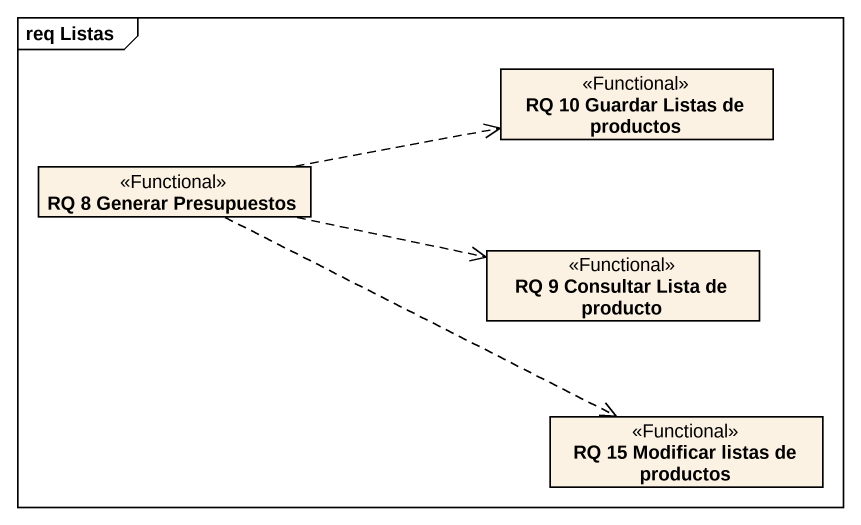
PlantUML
@startuml
mainframe req Listas
hide circle
hide empty members
class "RQ 10 Guardar Listas de productos" as RQ_10_Guardar_Listas_de <<Functional>>
class "RQ 8 Generar Presupuestos" as RQ_8_Generar_Presupuestos <<Functional>>
class "RQ 9 Consultar Lista de producto" as RQ_9_Consultar_Lista_de <<Functional>>
class "RQ 15 Modificar listas de productos" as RQ_15_Modificar_listas_de <<Functional>>
RQ_8_Generar_Presupuestos .right.> RQ_10_Guardar_Listas_de
RQ_8_Generar_Presupuestos .right.> RQ_9_Consultar_Lista_de
RQ_8_Generar_Presupuestos .right.> RQ_15_Modificar_listas_de
@enduml
